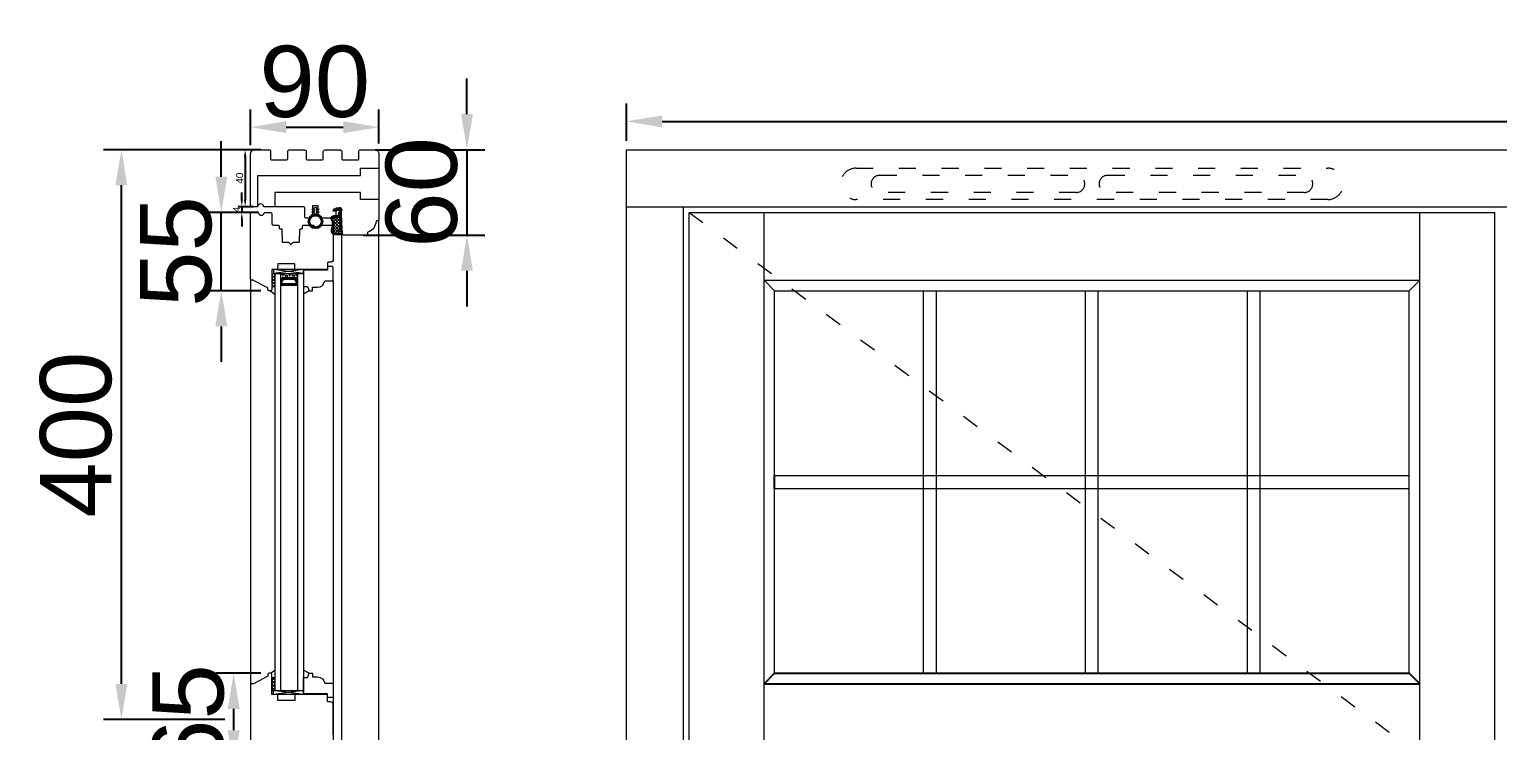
# Model space of a CAD drawing. Header units: millimetres. Extents: x 0 to 182016, y 11 to 3710.
# Drawn here: x 164599 to 165629, y 1968 to 2460 of the extents above; entities that cross this region are included whole.
import ezdxf

# ---------------------------------------------------------------- set-up
doc = ezdxf.new("R2010")
doc.units = ezdxf.units.MM
doc.linetypes.add('ACAD_ISO03W100', pattern=[30, 12, -18])
for name, color, linetype, lineweight in [('Matmenys', 10, 'Continuous', 20), ('OTHER', 251, 'Continuous', 13), ('Stakta', 7, 'Continuous', 25), ('Testinės profilio linijos', 7, 'Continuous', 5)]:
    doc.layers.add(name, color=color, linetype=linetype, lineweight=lineweight)
doc.layers.add('Stiklo paketas', color=7, linetype='Continuous')
doc.styles.get("Standard").update_dxf_attribs({"font": 'arial.ttf'})
doc.dimstyles.new('2', dxfattribs={"dimscale": 2, "dimtxt": 2.5, "dimasz": 2.5, "dimexe": 1.25, "dimexo": 0.625, "dimtad": 1, "dimtxsty": 'Standard', "dimcen": 2.5, "dimadec": 0, "dimazin": 0, "dimtfac": 1, "dimtmove": 0, "dimatfit": 3, "dimfxl": 1, "dimarcsym": 0})
doc.dimstyles.new('Padidinti matmenys', dxfattribs={"dimscale": 10, "dimtxt": 5, "dimasz": 2.5, "dimexe": 1.25, "dimexo": 0.625, "dimtad": 1, "dimdec": 1, "dimtxsty": 'Standard', "dimcen": 2.5, "dimadec": 0, "dimazin": 0, "dimtfac": 1, "dimtdec": 1, "dimtmove": 0, "dimatfit": 3, "dimfxl": 1, "dimarcsym": 0})

# ---------------------------------------------------------------- blocks, each defined once
blk = doc.blocks.new('*D1273')
at = {"color": 0, "lineweight": -2, "transparency": 16777216}
for p, q in [((165018, 2381.5), (165018, 2407.7)), ((167473, 2381.5), (167473, 2407.7)), ((165043, 2395.2), (167448, 2395.2))]:
    blk.add_line(p, q, dxfattribs=at)
at = {"color": 0, "transparency": 16777216}
for points in [[(165043, 2399.3), (165043, 2391), (165018, 2395.2)], [(167448, 2399.3), (167448, 2391), (167473, 2395.2)]]:
    blk.add_solid(points, dxfattribs=at)
at = {"layer": 'Defpoints', "color": 0, "transparency": 16777216}
for p in [(167473, 2395.2), (165018, 2375.3), (167473, 2375.3)]:
    blk.add_point(p, dxfattribs=at)
at = {"color": 0, "lineweight": 5, "transparency": 16777216, "insert": (166245.5, 2426.9), "char_height": 50, "attachment_point": 5}
blk.add_mtext('2455', dxfattribs=at)
blk = doc.blocks.new('*D1518')
at = {"layer": 'Defpoints', "color": 0, "transparency": 16777216}
for p in [(164762.8, 2375.3), (164750.4, 2335.3), (164757.3, 2335.3)]:
    blk.add_point(p, dxfattribs=at)
at = {"layer": 'Matmenys', "color": 0, "lineweight": -2, "transparency": 16777216}
for p, q in [((164761.5, 2375.3), (164747.9, 2375.3)), ((164750.4, 2370.3), (164750.4, 2340.3)), ((164756, 2335.3), (164747.9, 2335.3))]:
    blk.add_line(p, q, dxfattribs=at)
at = {"layer": 'Matmenys', "color": 0, "transparency": 16777216}
for points in [[(164749.6, 2370.3), (164751.3, 2370.3), (164750.4, 2375.3)], [(164749.6, 2340.3), (164751.3, 2340.3), (164750.4, 2335.3)]]:
    blk.add_solid(points, dxfattribs=at)
at = {"layer": 'Matmenys', "color": 0, "lineweight": 5, "transparency": 16777216, "insert": (164746.6, 2355.3), "char_height": 5, "attachment_point": 5, "rotation": 90}
blk.add_mtext('40', dxfattribs=at)
blk = doc.blocks.new('*D1519')
at = {"color": 0, "lineweight": -2, "transparency": 16777216}
for p, q in [((164906.1, 2400.3), (164906.1, 2425.3)), ((164842, 2375.3), (164918.6, 2375.3)), ((164906.1, 2375.3), (164906.1, 2315.3)), ((164833.5, 2315.3), (164918.6, 2315.3)), ((164906.1, 2290.3), (164906.1, 2265.3))]:
    blk.add_line(p, q, dxfattribs=at)
at = {"color": 0, "transparency": 16777216}
for points in [[(164902, 2400.3), (164910.3, 2400.3), (164906.1, 2375.3)], [(164902, 2290.3), (164910.3, 2290.3), (164906.1, 2315.3)]]:
    blk.add_solid(points, dxfattribs=at)
at = {"layer": 'Defpoints', "color": 0, "transparency": 16777216}
for p in [(164835.8, 2375.3), (164827.3, 2315.3), (164906.1, 2315.3)]:
    blk.add_point(p, dxfattribs=at)
at = {"color": 0, "lineweight": 5, "transparency": 16777216, "insert": (164874.4, 2345.3), "char_height": 50, "attachment_point": 5, "rotation": 90}
blk.add_mtext('60', dxfattribs=at)
blk = doc.blocks.new('*D1520')
at = {"color": 0, "lineweight": -2, "transparency": 16777216}
for p, q in [((164733.7, 2356.3), (164733.7, 2381.3)), ((164759.8, 2331.3), (164721.2, 2331.3)), ((164733.7, 2276.3), (164733.7, 2331.3)), ((164761.5, 2276.3), (164721.2, 2276.3)), ((164733.7, 2251.3), (164733.7, 2226.3))]:
    blk.add_line(p, q, dxfattribs=at)
at = {"color": 0, "transparency": 16777216}
for points in [[(164729.5, 2356.3), (164737.9, 2356.3), (164733.7, 2331.3)], [(164729.5, 2251.3), (164737.9, 2251.3), (164733.7, 2276.3)]]:
    blk.add_solid(points, dxfattribs=at)
at = {"layer": 'Defpoints', "color": 0, "transparency": 16777216}
for p in [(164733.7, 2331.3), (164766, 2331.3), (164767.8, 2276.3)]:
    blk.add_point(p, dxfattribs=at)
at = {"color": 0, "lineweight": 5, "transparency": 16777216, "insert": (164702, 2303.8), "char_height": 50, "attachment_point": 5, "rotation": 90}
blk.add_mtext('55', dxfattribs=at)
blk = doc.blocks.new('*D1521')
at = {"color": 0, "lineweight": -2, "transparency": 16777216}
for p, q in [((164754.3, 2378.5), (164754.3, 2403.6)), ((164844.3, 2379.7), (164844.3, 2403.6)), ((164779.3, 2391.1), (164819.3, 2391.1))]:
    blk.add_line(p, q, dxfattribs=at)
at = {"color": 0, "transparency": 16777216}
for points in [[(164779.3, 2395.3), (164779.3, 2386.9), (164754.3, 2391.1)], [(164819.3, 2395.3), (164819.3, 2386.9), (164844.3, 2391.1)]]:
    blk.add_solid(points, dxfattribs=at)
at = {"layer": 'Defpoints', "color": 0, "transparency": 16777216}
for p in [(164844.3, 2391.1), (164754.3, 2372.3), (164844.3, 2373.4)]:
    blk.add_point(p, dxfattribs=at)
at = {"color": 0, "lineweight": 5, "transparency": 16777216, "insert": (164799.3, 2422.9), "char_height": 50, "attachment_point": 5}
blk.add_mtext('90', dxfattribs=at)
blk = doc.blocks.new('*D1522')
at = {"layer": 'Defpoints', "color": 0, "transparency": 16777216}
for p in [(164748.1, 2331.3), (164757.3, 2335.3), (164757.5, 2331.3)]:
    blk.add_point(p, dxfattribs=at)
at = {"layer": 'Matmenys', "color": 0, "lineweight": -2, "transparency": 16777216}
for p, q in [((164748.1, 2340.3), (164748.1, 2345.3)), ((164756, 2335.3), (164745.6, 2335.3)), ((164756.3, 2331.3), (164745.6, 2331.3)), ((164748.1, 2335.3), (164748.1, 2331.3)), ((164748.1, 2326.3), (164748.1, 2321.3))]:
    blk.add_line(p, q, dxfattribs=at)
at = {"layer": 'Matmenys', "color": 0, "transparency": 16777216}
for points in [[(164747.3, 2340.3), (164748.9, 2340.3), (164748.1, 2335.3)], [(164747.3, 2326.3), (164748.9, 2326.3), (164748.1, 2331.3)]]:
    blk.add_solid(points, dxfattribs=at)
at = {"layer": 'Matmenys', "color": 0, "lineweight": 5, "transparency": 16777216, "insert": (164744.4, 2333.3), "char_height": 5, "attachment_point": 5, "rotation": 90}
blk.add_mtext('4', dxfattribs=at)
blk = doc.blocks.new('tv')
at = {"linetype": 'ACAD_ISO03W100', "lineweight": 5}
for p, q in [((29400.1, 41533.7), (29731.1, 41533.7)), ((29731.1, 41511.7), (29400.1, 41511.7))]:
    blk.add_line(p, q, dxfattribs=at)
for points in [[(29416.6, 41528.7), (29554.6, 41528.7, -1), (29554.6, 41516.7), (29416.6, 41516.7, -1)], [(29576.6, 41516.7, -1), (29576.6, 41528.7), (29714.6, 41528.7, -1), (29714.6, 41516.7)]]:
    blk.add_lwpolyline(points, format="xyb", close=True, dxfattribs=at)
for centre, start, end in [((29400.1, 41522.7), 90, 270), ((29731.1, 41522.7), 270, 90)]:
    blk.add_arc(centre, 11, start, end, dxfattribs=at)
blk = doc.blocks.new('*D2030')
at = {"color": 0, "lineweight": -2, "ltscale": 0.1, "transparency": 16777216}
for p, q in [((164761.5, 2007.8), (164729.9, 2007.8)), ((164742.4, 1967.8), (164742.4, 1982.8)), ((164761.5, 1942.8), (164729.9, 1942.8))]:
    blk.add_line(p, q, dxfattribs=at)
at = {"color": 0, "ltscale": 0.1, "transparency": 16777216}
for points in [[(164738.2, 1982.8), (164746.6, 1982.8), (164742.4, 2007.8)], [(164738.2, 1967.8), (164746.6, 1967.8), (164742.4, 1942.8)]]:
    blk.add_solid(points, dxfattribs=at)
at = {"layer": 'Defpoints', "color": 0, "ltscale": 0.1, "transparency": 16777216}
for p in [(164742.4, 2007.8), (164767.8, 2007.8), (164767.8, 1942.8)]:
    blk.add_point(p, dxfattribs=at)
at = {"color": 0, "ltscale": 0.1, "transparency": 16777216, "insert": (164710.6, 1975.3), "char_height": 50, "attachment_point": 5, "rotation": 90}
blk.add_mtext('65', dxfattribs=at)
blk = doc.blocks.new('*D1529')
at = {"color": 0, "lineweight": -2, "ltscale": 0.1, "transparency": 16777216}
for p, q in [((164750, 2375.3), (164651.1, 2375.3)), ((164663.6, 2000.3), (164663.6, 2350.3)), ((164736.2, 1975.3), (164651.1, 1975.3))]:
    blk.add_line(p, q, dxfattribs=at)
at = {"color": 0, "ltscale": 0.1, "transparency": 16777216}
for points in [[(164659.4, 2350.3), (164667.7, 2350.3), (164663.6, 2375.3)], [(164659.4, 2000.3), (164667.7, 2000.3), (164663.6, 1975.3)]]:
    blk.add_solid(points, dxfattribs=at)
at = {"layer": 'Defpoints', "color": 0, "ltscale": 0.1, "transparency": 16777216}
for p in [(164663.6, 2375.3), (164756.3, 2375.3), (164742.4, 1975.3)]:
    blk.add_point(p, dxfattribs=at)
at = {"color": 0, "ltscale": 0.1, "transparency": 16777216, "insert": (164631.8, 2175.3), "char_height": 50, "attachment_point": 5, "rotation": 90}
blk.add_mtext('400', dxfattribs=at)

msp = doc.modelspace()

# ---------------------------------------------------------------- hatches: boundary and pattern name
at = {"lineweight": 0, "ltscale": 0.5}
h = msp.add_hatch(dxfattribs=at)
h.set_pattern_fill('ANSI37', color=256, scale=0.5, style=0)
h.set_pattern_definition([(45, (164769.2814, 2291.7831), (-1.12253, 1.12253), []), (135, (164769.2814, 2291.7831), (-1.12253, -1.12253), [])])
h.paths.add_polyline_path([(164771.2814061, 2279.2831271), (164771.2814061, 2288.2831271), (164769.2814061, 2288.2831271), (164769.2814061, 2279.2831271)])
at = {"lineweight": 0}
h = msp.add_hatch(dxfattribs=at)
h.set_pattern_fill('HEX', color=256, scale=0.25, style=0)
h.set_pattern_definition([(360, (151867.8724, 20635.5542), (-7e-16, -1.374815), [0.79375, -1.5875]), (240, (151867.8724, 20635.5542), (-1.190624716, 0.6874075), [0.79375, -1.5875]), (300, (151868.6662, 20635.5542), (-1.190624716, -0.6874075), [0.79375, -1.5875])])
h.paths.add_polyline_path([(164775.280697, 2288.2831271), (164775.280697, 2283.2831271), (164777.280697, 2285.2831271), (164785.280697, 2285.2831271), (164787.280697, 2283.2831271), (164787.2814061, 2288.2831271)])
h = msp.add_hatch(dxfattribs=at)
h.set_pattern_fill('JIS_WOOD', color=256, style=0)
h.set_pattern_definition([(315, (151867.8724, 20635.55415), (-0.5, -0.5), [])])
h.paths.add_polyline_path([(164785.280697, 2285.2831271), (164777.280697, 2285.2831271), (164775.280697, 2283.2831271), (164775.280697, 2280.2831271), (164787.3172796, 2280.2653937), (164787.280697, 2283.2831271)])
h.paths.add_polyline_path([(164777.6949106, 2284.2831271), (164784.8664835, 2284.2831271), (164786.280697, 2282.8689135), (164786.280697, 2281.2831271), (164776.280697, 2281.2831271), (164776.280697, 2282.8689135)], flags=16)
at = {"lineweight": 0, "ltscale": 0.5}
h = msp.add_hatch(dxfattribs=at)
h.set_pattern_fill('ANSI37', color=256, scale=0.5, style=0)
h.set_pattern_definition([(45, (164769.2814, 951.9072), (-1.122532, 1.122532), []), (135, (164769.2814, 951.9072), (-1.122532, -1.122532), [])])
h.paths.add_polyline_path([(164771.2814065, 2004.7599074), (164771.2814065, 1995.7599074), (164769.2814065, 1995.7599074), (164769.2814065, 2004.7599074)])
at = {"layer": 'Matmenys'}
h = msp.add_hatch(dxfattribs=at)
h.set_pattern_fill('ANSI37', color=252, scale=0.5, angle=-180, style=0)
h.set_pattern_definition([(225, (9148.9853, -1098290.7894), (1.1225320151, -1.1225320151), []), (315, (9148.9853, -1098290.7894), (1.1225320151, 1.1225320151), [])])
edge = h.paths.add_edge_path()
edge.add_arc((164817.401136, 2318.7972789), 0.1, 273.5893456117, 363.5893456117, ccw=False)
edge.add_line((164817.4073965, 2318.6974751), (164815.8597107, 2318.6003919))
edge.add_arc((164815.8753619, 2318.3508823), 0.25, 93.5893456117, 273.5893456117)
edge.add_line((164815.8910132, 2318.1013727), (164817.9377181, 2318.2297584))
edge.add_arc((164817.9314576, 2318.3295622), 0.1, 273.5893456117, 363.589345619)
edge.add_line((164818.0312615, 2318.3358227), (164818.1069045, 2318.3405676))
edge.add_line((164818.1069045, 2318.3405676), (164818.2312188, 2316.3587667))
edge.add_spline(control_points=[(164818.2312188, 2316.3587667), (164818.2194165, 2316.2796082), (164818.2082409, 2316.2096166), (164818.186447, 2316.1258658), (164818.1770612, 2316.1023015), (164818.1643663, 2316.0784184), (164818.1581171, 2316.0703588), (164818.1325283, 2316.045871), (164818.1032913, 2316.0269781), (164817.9989715, 2315.9932748), (164817.9260393, 2315.9801528), (164817.6730562, 2315.9604507), (164817.4592221, 2315.970949), (164817.0167437, 2315.9902772), (164816.7974148, 2315.9947525), (164816.3775239, 2315.9958287), (164816.1744378, 2315.9927967), (164815.5842304, 2315.9800863), (164815.2161803, 2315.9669099), (164814.4629989, 2315.9671716), (164814.086249, 2315.9856679), (164813.4931446, 2316.0888542), (164813.2655736, 2316.1487483), (164812.8684724, 2316.3017839), (164812.6966847, 2316.3845333), (164812.355517, 2316.5885334), (164812.1893143, 2316.7086483), (164811.8981546, 2316.9760934), (164811.7745746, 2317.123767), (164811.6148559, 2317.4049516), (164811.5673019, 2317.5402478), (164811.507697, 2317.8415467), (164811.4969936, 2318.0051467), (164811.5107375, 2318.5897435), (164811.6054917, 2319.053659), (164811.777234, 2319.9461551), (164811.8609286, 2320.3732354), (164812.0721149, 2321.451584), (164812.205849, 2322.1096346), (164812.330775, 2323.1027365), (164812.3612689, 2323.4063376), (164812.3856043, 2324.0283813), (164812.3780636, 2324.3442853), (164812.2931792, 2324.8934936), (164812.2318406, 2325.129577), (164812.0593802, 2325.5302284), (164811.9645318, 2325.6888609), (164811.7802634, 2325.9875197), (164811.6904059, 2326.1289769), (164811.5343228, 2326.4307598), (164811.4643527, 2326.5958125), (164811.3446214, 2326.9609343), (164811.3016189, 2327.1618844), (164811.2777202, 2327.501301), (164811.290926, 2327.6432864), (164811.3509653, 2327.8385071), (164811.3877054, 2327.9038349), (164811.4962546, 2328.0305583), (164811.5683207, 2328.0897361), (164811.8324083, 2328.2468137), (164812.0735166, 2328.3283134), (164812.6239276, 2328.4449307), (164812.9321227, 2328.4814622), (164813.5283405, 2328.5347337), (164813.8158915, 2328.5539561), (164814.3463813, 2328.5973156), (164814.5946398, 2328.6194517), (164814.9994421, 2328.6556661), (164815.1568454, 2328.6697525), (164815.4807778, 2328.6978746), (164815.659095, 2328.7129107), (164815.9619621, 2328.7811957), (164816.0797841, 2328.8168307), (164816.2922629, 2328.9124274), (164816.3861777, 2328.9655744), (164816.5313714, 2329.0842151), (164816.5863896, 2329.1398373), (164816.6754815, 2329.2636045), (164816.7083609, 2329.3272316), (164816.7565291, 2329.4460956), (164816.7734103, 2329.5031727), (164816.7993542, 2329.6037531), (164816.8090718, 2329.6481487), (164816.8181078, 2329.689145)], knot_values=[0, 0, 0, 0, 0.2245066002, 0.2245066002, 0.377043448, 0.377043448, 0.5295802957, 0.5295802957, 0.8082977366, 0.8082977366, 1.0870151774, 1.0870151774, 1.6244414062, 1.6244414062, 2.161867635, 2.161867635, 2.6992938638, 2.6992938638, 3.7741463214, 3.7741463214, 5.0334406395, 5.0334406395, 5.8656302806, 5.8656302806, 6.5060139406, 6.5060139406, 7.1463976006, 7.1463976006, 7.7996240151, 7.7996240151, 8.3563201169, 8.3563201169, 8.9130162187, 8.9130162187, 10.239934143, 10.239934143, 11.5668520673, 11.5668520673, 13.5970761059, 13.5970761059, 14.4582175179, 14.4582175179, 15.3193589298, 15.3193589298, 15.9856015553, 15.9856015553, 16.5061017172, 16.5061017172, 17.0266018791, 17.0266018791, 17.547102041, 17.547102041, 18.1672448488, 18.1672448488, 18.7176261004, 18.7176261004, 19.1465766047, 19.1465766047, 19.5755271091, 19.5755271091, 20.3898249977, 20.3898249977, 21.2041228863, 21.2041228863, 21.9655448497, 21.9655448497, 22.7269668131, 22.7269668131, 23.2229068178, 23.2229068178, 23.7188468224, 23.7188468224, 24.0184411081, 24.0184411081, 24.2549295987, 24.2549295987, 24.4119994701, 24.4119994701, 24.5501072405, 24.5501072405, 24.6882150108, 24.6882150108, 24.8099116426, 24.8099116426, 24.8099116426, 24.8099116426], degree=3, periodic=0)
edge.add_line((164816.8181078, 2329.689145), (164817.5009398, 2318.8035394))

# ---------------------------------------------------------------- linework, layer by layer
at = {"lineweight": 5}
for p, q in [((165017.9750571, 2375.2831275), (167472.963978, 2375.2831275)), ((165017.9750571, 1360.6025068), (165017.9750571, 2375.2831275)), ((165017.9750571, 2335.2831271), (167472.963978, 2335.2831271)), ((165057.9750571, 1360.6025068), (165057.9750571, 2335.2831271)), ((165061.9750571, 2331.2831271), (165627.4722876, 2331.2831271)), ((165061.9750571, 1368.0526783), (165061.9750571, 2331.2831271)), ((165114.6579631, 1368.0526783), (165114.6579631, 2331.2831271)), ((165574.7893819, 1368.0526783), (165574.7893819, 2331.2831271)), ((165627.4722876, 1368.0526783), (165627.4722876, 2331.2831271)), ((165114.6579631, 2283.6002214), (165574.7893819, 2283.6002214)), ((165121.9750575, 2276.2831271), (165114.6579631, 2283.6002214)), ((165567.4722876, 2276.2831271), (165574.7893819, 2283.6002214)), ((165121.9750575, 2276.2831271), (165567.4722876, 2276.2831271)), ((165121.9750575, 2007.7599074), (165121.9750575, 2276.2831271)), ((165226.6000575, 2007.7599074), (165226.6000575, 2276.2831271)), ((165235.6000575, 2007.7599074), (165235.6000575, 2276.2831271)), ((165340.2250575, 2007.7599074), (165340.2250575, 2276.2831271)), ((165349.2250575, 2007.7599074), (165349.2250575, 2276.2831271)), ((165453.8500575, 2007.7599074), (165453.8500575, 2276.2831271)), ((165462.8500575, 2007.7599074), (165462.8500575, 2276.2831271)), ((165567.4722876, 2007.7599074), (165567.4722876, 2276.2831271)), ((165121.9750575, 2146.5215172), (165567.4722876, 2146.5215172)), ((165121.9750575, 2137.5215172), (165567.4722876, 2137.5215172))]:
    msp.add_line(p, q, dxfattribs=at)
for p, q in [((164816.5387411, 2334.1427669), (164812.1916506, 2333.1593204)), ((164812.1916506, 2333.1593204), (164812.4123054, 2332.1839685)), ((164815.6323119, 2332.9124337), (164812.4123054, 2332.1839685)), ((164816.5704477, 2333.6373045), (164815.5219845, 2333.4001097)), ((164815.5219845, 2333.4001097), (164815.6323119, 2332.9124337)), ((164817.0285213, 2334.3213553), (164816.5295021, 2334.2900529)), ((164816.5295021, 2334.2900529), (164816.5387411, 2334.1427669)), ((164816.5704477, 2333.6373045), (164817.5009398, 2318.8035394)), ((164818.094986, 2333.291014), (164817.0285213, 2334.3213553)), ((164817.0741414, 2333.5940866), (164818.0312615, 2318.3358227)), ((164818.141884, 2332.5433734), (164817.0741414, 2333.5940866)), ((164818.094986, 2333.291014), (164818.141884, 2332.5433734)), ((164817.4073965, 2318.6974751), (164815.8597107, 2318.6003919)), ((164817.9377181, 2318.2297584), (164815.8910132, 2318.1013727)), ((164818.0312615, 2318.3358227), (164818.1069045, 2318.3405676))]:
    msp.add_line(p, q)
at = {"color": 1}
for p, q in [((164816.5251396, 2329.7537178), (164816.41471, 2331.5141691)), ((164818.2312188, 2316.3587667), (164817.2755615, 2331.5937115)), ((164818.5279389, 2316.3145265), (164817.5666442, 2331.6393419))]:
    msp.add_line(p, q, dxfattribs=at)
at = {"linetype": 'ACAD_ISO03W100', "lineweight": 5}
msp.add_line((165061.9750571, 2331.2831271), (165627.4722876, 1911.3929887), dxfattribs=at)
at = {"lineweight": 0}
for p, q in [((164791.280697, 2288.2831271), (164770.280697, 2291.2831271)), ((164791.280697, 2291.2831271), (164770.280697, 2288.2831271)), ((164769.2814061, 2279.2831271), (164771.2814061, 2279.2831271)), ((164768.2814061, 2276.2831271), (164771.2814061, 2273.996462)), ((164795.2814061, 2276.2831271), (164791.2814061, 2273.996462)), ((164768.2814065, 2007.7599074), (164771.2814065, 2010.0465725)), ((164795.2814065, 2007.7599074), (164791.2814065, 2010.0465725)), ((164769.2814065, 2004.7599074), (164771.2814065, 2004.7599074)), ((164769.2814065, 1995.7599074), (164772.2814065, 1995.7599074)), ((164791.2806975, 1995.7599074), (164770.2806975, 1992.7599074)), ((164791.2806975, 1992.7599074), (164770.2806975, 1995.7599074))]:
    msp.add_line(p, q, dxfattribs=at)
at = {"lineweight": 9}
for p, q in [((164771.2814061, 2288.283042), (164771.2814061, 1995.7599074)), ((164775.2814061, 2288.283042), (164775.2814061, 1995.7599074)), ((164787.2814061, 2288.283042), (164787.2814061, 1995.7599074)), ((164791.2814061, 2288.283042), (164791.2814061, 1995.7599074)), ((164812.2814061, 2283.2831271), (164812.2814061, 1416.0526783))]:
    msp.add_line(p, q, dxfattribs=at)
at = {"ltscale": 0.1}
for p, q in [((165121.9750575, 2137.5215172), (165121.9750575, 2146.5215172)), ((165114.6579631, 2000.4428131), (165574.7893819, 2000.4428131)), ((165121.9750575, 2007.7599074), (165567.4722876, 2007.7599074))]:
    msp.add_line(p, q, dxfattribs=at)
at = {"lineweight": 5}
msp.add_lwpolyline([(164759.2899691, 2335.2831271), (164759.2899691, 2357.2831271), (164831.2901711, 2357.2831271), (164831.2901711, 2362.2831271), (164844.2901711, 2362.2831271), (164844.2901711, 2340.2831271), (164831.2901711, 2340.2831271), (164831.2901711, 2345.2831271), (164771.2899691, 2345.2831271), (164771.2899691, 2335.2831271)], dxfattribs=at)
at = {"lineweight": 0}
for points in [[(164791.280697, 2291.2831271), (164770.280697, 2291.2831271), (164770.280697, 2288.2831271), (164791.280697, 2288.2831271)], [(164785.280697, 2285.2831271), (164777.280697, 2285.2831271), (164775.280697, 2283.2831271), (164775.280697, 2280.2831271), (164787.280697, 2280.2831271), (164787.280697, 2283.2831271)], [(164784.8664835, 2284.2831271), (164777.6949106, 2284.2831271), (164776.280697, 2282.8689135), (164776.280697, 2281.2831271), (164786.280697, 2281.2831271), (164786.280697, 2282.8689135)], [(164791.2806975, 1992.7599074), (164770.2806975, 1992.7599074), (164770.2806975, 1995.7599074), (164791.2806975, 1995.7599074)]]:
    msp.add_lwpolyline(points, close=True, dxfattribs=at)
for points in [[(164806.2814061, 2283.2831271), (164812.2814061, 2283.2831271), (164812.2814061, 2292.2831271, 0.4142135624), (164811.2814061, 2293.2831271), (164808.2814061, 2293.2831271), (164808.2814061, 2290.7831271), (164791.2814061, 2290.7831271), (164791.2814061, 2279.2831271), (164794.2814061, 2279.2831271), (164795.2814061, 2276.2831271), (164797.7814061, 2276.2831271), (164797.7814061, 2278.7831271), (164801.3064689, 2278.7831271, 0.3851703882), (164806.2814061, 2283.2831271)], [(164806.2814065, 2000.7599074), (164812.2814065, 2000.7599074), (164812.2814065, 1991.7599074, -0.4142135624), (164811.2814065, 1990.7599074), (164808.2814065, 1990.7599074), (164808.2814065, 1993.2599074), (164791.2814065, 1993.2599074), (164791.2814065, 2004.7599074), (164794.2814065, 2004.7599074), (164795.2814065, 2007.7599074), (164797.7814065, 2007.7599074), (164797.7814065, 2005.2599074), (164801.3064693, 2005.2599074, -0.3851703882), (164806.2814065, 2000.7599074)]]:
    msp.add_lwpolyline(points, format="xyb", dxfattribs=at)
at = {"ltscale": 0.1}
for points in [[(165114.6579631, 2000.4428131), (165121.9750575, 2007.7599074)], [(165567.4722876, 2007.7599074), (165574.7893819, 2000.4428131)]]:
    msp.add_lwpolyline(points, dxfattribs=at)
at = {"color": 18, "linetype": 'ByBlock', "true_color": 0x000000}
for radius in [4.85, 4.25]:
    msp.add_circle((164799.7803406, 2324.9570543), radius, dxfattribs=at)
for centre, radius, start, end in [((164815.8753619, 2318.3508823), 0.25, 93.5893456108, 273.5893456108), ((164817.401136, 2318.7972789), 0.1, 273.5893456108, 3.5893456092), ((164817.9314576, 2318.3295622), 0.1, 273.5893456108, 3.5893456092)]:
    msp.add_arc(centre, radius, start, end)
at = {"color": 1}
msp.add_spline([(164818.5279389, 2316.3145265), (164818.4374422, 2315.9530261), (164817.1635837, 2315.6834853), (164812.4712107, 2316.1718746), (164811.3812044, 2317.2150724), (164811.362588, 2319.3785442), (164811.6929619, 2321.076584), (164812.0398783, 2323.2420249), (164811.8404495, 2325.2787466), (164811.3642805, 2326.1069913), (164811.0840172, 2327.9615315), (164813.7961957, 2328.8539774), (164815.2750713, 2328.9811449), (164815.9623392, 2329.0991163), (164816.4042245, 2329.401322), (164816.5251396, 2329.7537178)], degree=3, dxfattribs=at)
msp.add_open_spline([(164818.2312188, 2316.3587667), (164818.2194165, 2316.2796082), (164818.2082409, 2316.2096166), (164818.186447, 2316.1258658), (164818.1770612, 2316.1023015), (164818.1643663, 2316.0784184), (164818.1581171, 2316.0703588), (164818.1325283, 2316.045871), (164818.1032913, 2316.0269781), (164817.9989715, 2315.9932748), (164817.9260393, 2315.9801528), (164817.6730562, 2315.9604507), (164817.4592221, 2315.970949), (164817.0167437, 2315.9902772), (164816.7974148, 2315.9947525), (164816.3775239, 2315.9958287), (164816.1744378, 2315.9927967), (164815.5842304, 2315.9800863), (164815.2161803, 2315.9669099), (164814.4629989, 2315.9671716), (164814.086249, 2315.9856679), (164813.4931446, 2316.0888542), (164813.2655736, 2316.1487483), (164812.8684724, 2316.3017839), (164812.6966847, 2316.3845333), (164812.355517, 2316.5885334), (164812.1893143, 2316.7086483), (164811.8981546, 2316.9760934), (164811.7745746, 2317.123767), (164811.6148559, 2317.4049516), (164811.5673019, 2317.5402478), (164811.507697, 2317.8415467), (164811.4969936, 2318.0051467), (164811.5107375, 2318.5897435), (164811.6054917, 2319.053659), (164811.777234, 2319.9461551), (164811.8609286, 2320.3732354), (164812.0721149, 2321.451584), (164812.205849, 2322.1096346), (164812.330775, 2323.1027365), (164812.3612689, 2323.4063376), (164812.3856043, 2324.0283813), (164812.3780636, 2324.3442853), (164812.2931792, 2324.8934936), (164812.2318406, 2325.129577), (164812.0593802, 2325.5302284), (164811.9645318, 2325.6888609), (164811.7802634, 2325.9875197), (164811.6904059, 2326.1289769), (164811.5343228, 2326.4307598), (164811.4643527, 2326.5958125), (164811.3446214, 2326.9609343), (164811.3016189, 2327.1618844), (164811.2777202, 2327.501301), (164811.290926, 2327.6432864), (164811.3509653, 2327.8385071), (164811.3877054, 2327.9038349), (164811.4962546, 2328.0305583), (164811.5683207, 2328.0897361), (164811.8324083, 2328.2468137), (164812.0735166, 2328.3283134), (164812.6239276, 2328.4449307), (164812.9321227, 2328.4814622), (164813.5283405, 2328.5347337), (164813.8158915, 2328.5539561), (164814.3463813, 2328.5973156), (164814.5946398, 2328.6194517), (164814.9994421, 2328.6556661), (164815.1568454, 2328.6697525), (164815.4807778, 2328.6978746), (164815.659095, 2328.7129107), (164815.9619621, 2328.7811957), (164816.0797841, 2328.8168307), (164816.2922629, 2328.9124274), (164816.3861777, 2328.9655744), (164816.5313714, 2329.0842151), (164816.5863896, 2329.1398373), (164816.6754815, 2329.2636045), (164816.7083609, 2329.3272316), (164816.7565291, 2329.4460956), (164816.7734103, 2329.5031727), (164816.7993542, 2329.6037531), (164816.8090718, 2329.6481487), (164816.8181078, 2329.689145)], degree=3, knots=[0, 0, 0, 0, 0.2245066002, 0.2245066002, 0.377043448, 0.377043448, 0.5295802957, 0.5295802957, 0.8082977366, 0.8082977366, 1.0870151774, 1.0870151774, 1.6244414062, 1.6244414062, 2.161867635, 2.161867635, 2.6992938638, 2.6992938638, 3.7741463214, 3.7741463214, 5.0334406395, 5.0334406395, 5.8656302806, 5.8656302806, 6.5060139406, 6.5060139406, 7.1463976006, 7.1463976006, 7.7996240151, 7.7996240151, 8.3563201169, 8.3563201169, 8.9130162187, 8.9130162187, 10.239934143, 10.239934143, 11.5668520673, 11.5668520673, 13.5970761059, 13.5970761059, 14.4582175179, 14.4582175179, 15.3193589298, 15.3193589298, 15.9856015553, 15.9856015553, 16.5061017172, 16.5061017172, 17.0266018791, 17.0266018791, 17.547102041, 17.547102041, 18.1672448488, 18.1672448488, 18.7176261004, 18.7176261004, 19.1465766047, 19.1465766047, 19.5755271091, 19.5755271091, 20.3898249977, 20.3898249977, 21.2041228863, 21.2041228863, 21.9655448497, 21.9655448497, 22.7269668131, 22.7269668131, 23.2229068178, 23.2229068178, 23.7188468224, 23.7188468224, 24.0184411081, 24.0184411081, 24.2549295987, 24.2549295987, 24.4119994701, 24.4119994701, 24.5501072405, 24.5501072405, 24.6882150108, 24.6882150108, 24.8099116426, 24.8099116426, 24.8099116426, 24.8099116426], dxfattribs=at)
at = {"layer": 'OTHER'}
msp.add_lwpolyline([(164799.1703144, 2329.7602641), (164799.1703144, 2331.1761729), (164797.5250331, 2331.1761729), (164797.5250331, 2331.7018551), (164799.1703144, 2332.4451961), (164799.1703144, 2333.2378157), (164797.5250331, 2333.2378157), (164797.5250331, 2333.4567065), (164799.7803406, 2334.9595878), (164802.0356481, 2333.4567065), (164802.0356481, 2333.2378157), (164800.3903668, 2333.2378157), (164800.3903668, 2332.4451961), (164802.0356481, 2331.7018551), (164802.0356481, 2331.1761729), (164800.3903668, 2331.1761729), (164800.3903668, 2329.7602641)], dxfattribs=at)
at = {"layer": 'Stakta', "color": 18, "lineweight": 5, "true_color": 0x000000}
for points in [[(164804.5935126, 2327.2831271, -0.2720281141), (164804.1567483, 2327.5397406, 0.164173551), (164801.7891055, 2329.6884518), (164801.7891055, 2335.7831271), (164797.7891055, 2335.7831271), (164797.7891055, 2329.6884518, 0.164173551), (164795.4214628, 2327.5397406, -0.2720281141), (164794.9846985, 2327.2831271), (164793.3512972, 2327.2831271, -0.4116598905), (164792.3513353, 2328.2744006), (164792.2988218, 2334.2918536, 0.4116598905), (164791.2988599, 2335.2831271), (164763.7396608, 2335.2831271, -0.3563939587), (164763.2497629, 2335.6831271, 0.8164965809), (164759.3305793, 2335.6831271, -0.3563939587), (164758.8406813, 2335.2831271), (164755.7901711, 2335.2831271, -0.4142135624), (164754.2901711, 2336.7831271), (164754.2901711, 2372.2831275, -0.4142135624), (164757.2901711, 2375.2831275), (164767.2901711, 2375.2831275, -0.4142135624), (164768.2901711, 2374.2831275), (164768.2901711, 2368.7831275, 0.4142135624), (164768.7901711, 2368.2831275), (164779.7901711, 2368.2831275, 0.4142135624), (164780.2901711, 2368.7831275), (164780.2901711, 2374.0831275, -0.4142135624), (164781.2901711, 2375.0831275), (164792.2901711, 2375.0831275, -0.4142135624), (164793.2901711, 2374.0831275), (164793.2901711, 2368.7831275, 0.4142135624), (164793.7901711, 2368.2831275), (164804.7901711, 2368.2831275, 0.4142135624), (164805.2901711, 2368.7831275), (164805.2901711, 2374.0831275, -0.4142135624), (164806.2901711, 2375.0831275), (164817.2901711, 2375.0831275, -0.4142135624), (164818.2901711, 2374.0831275), (164818.2901711, 2368.7831275, 0.4142135624), (164818.7901711, 2368.2831275), (164829.7901711, 2368.2831275, 0.4142135624), (164830.2901711, 2368.7831275), (164830.2901711, 2374.2831275, -0.4142135624), (164831.2901711, 2375.2831275), (164841.2901711, 2375.2831275, -0.4142135624), (164844.2901711, 2372.2831275), (164844.2901711, 2326.2831271, -0.4142135624), (164843.2901711, 2325.2831271), (164842.5808444, 2325.2831271, 0.4001549105), (164842.2811934, 2324.9975925, -0.3090857966), (164836.4929101, 2317.3482818, 0.3199404334), (164836.2882802, 2317.0664587), (164836.2813681, 2316.2744006, -0.4116598905), (164835.2814061, 2315.2831271), (164819.3862047, 2315.2831271, -0.4116598905), (164818.3862428, 2316.2744006), (164818.2988218, 2326.2918536, 0.2023892741), (164817.9901711, 2327.0056842), (164817.9901711, 2334.2831271), (164813.9901711, 2334.2831271), (164813.9901711, 2327.2831271)], [(164774.6711128, 2319.7831271), (164775.7242344, 2319.7831271, -0.4091108014), (164776.2241582, 2319.2918533), (164776.376261, 2310.5778914, 0.4091108014), (164776.6762153, 2310.2831271), (164780.7000353, 2310.2831271, -0.1989123674), (164781.0535887, 2310.1366805), (164782.3192741, 2308.8709951, 0.4142135624), (164782.7435382, 2308.8709951), (164784.0092236, 2310.1366805, -0.1989123674), (164784.362777, 2310.2831271), (164788.386597, 2310.2831271, 0.4091108014), (164788.6865513, 2310.5778914), (164788.838654, 2319.2918533, -0.4091108014), (164789.3385779, 2319.7831271), (164790.3916995, 2319.7831271, 0.4040262259), (164790.6915168, 2320.0726573), (164790.751857, 2321.8005769, -0.4040262258), (164791.2515524, 2322.2831271), (164798.3319164, 2322.2831271, -0.3563939587), (164798.8218143, 2321.8831271, 0.8164965809), (164802.7409979, 2321.8831271, -0.3563939587), (164803.2308959, 2322.2831271), (164811.2814061, 2322.2831271, -0.4142135624), (164812.2814061, 2321.2831271), (164812.2814061, 2298.2831271, -0.4142135624), (164810.2814061, 2296.2831271), (164808.5787995, 2296.2831271, 0.4116598905), (164808.2788109, 2295.9857451), (164808.2420972, 2291.7787638, -0.4116598905), (164807.7421162, 2291.2831271), (164785.8119692, 2291.2831271, -0.4116598905), (164785.3119883, 2291.7787638), (164785.2840014, 2294.9857451, 0.4116598905), (164784.9840128, 2295.2831271), (164773.5787995, 2295.2831271, 0.4116598905), (164773.2788109, 2294.9857451), (164773.250824, 2291.7787638, -0.4116598905), (164772.7508431, 2291.2831271), (164769.2814061, 2291.2831271), (164769.2814061, 2277.2831271, -0.4142135624), (164768.2814061, 2276.2831271), (164767.2901711, 2276.2831271, -0.4116598905), (164766.2902092, 2277.2744006), (164766.2814061, 2278.2831271), (164756.3914779, 2283.5416952, 0.1227845609), (164756.1567421, 2283.6002214), (164755.2814061, 2283.6002214, -0.4142135624), (164754.2814061, 2284.6002214), (164754.2814061, 2330.2831271, -0.4142135624), (164755.2814061, 2331.2831271), (164759.3319164, 2331.2831271, -0.3563939587), (164759.8218143, 2330.8831271, 0.8164965809), (164763.7409979, 2330.8831271, -0.3563939587), (164764.2308959, 2331.2831271), (164768.2115531, 2331.2831271, -0.4116598905), (164769.211515, 2330.2918536), (164769.2727554, 2323.2744006, 0.4116598905), (164770.2727173, 2322.2831271), (164773.8112428, 2322.2831271, -0.4040361542), (164774.3109552, 2321.8005769), (164774.3712955, 2320.0726573, 0.4040262258)]]:
    msp.add_lwpolyline(points, format="xyb", close=True, dxfattribs=at)
at = {"layer": 'Stiklo paketas', "lineweight": 5}
msp.add_lwpolyline([(164812.2814065, 1964.7599074), (164812.2814065, 1985.7599074, 0.4142135624), (164810.2814065, 1987.7599074), (164808.5787999, 1987.7599074, -0.4116598905), (164808.2788113, 1988.0572894), (164808.2420975, 1992.2642707, 0.4116598905), (164807.7421165, 1992.7599074), (164785.2814065, 1992.7599074), (164785.2814065, 1988.7599074), (164773.2814065, 1988.7599074), (164773.2814065, 1992.7599074), (164769.2814065, 1992.7599074), (164769.2814065, 2006.7599074, 0.4142135624), (164768.2814065, 2007.7599074), (164767.2814065, 2007.7599074, 0.4142135624), (164766.2814065, 2006.7599074), (164766.2814065, 2005.7599074), (164756.2814065, 2000.4428131), (164755.2814065, 2000.4428131, 0.4142135624), (164754.2814065, 1999.4428131), (164754.2814065, 1951.7412812, 0.2773245441)], format="xyb", dxfattribs=at)
at = {"layer": 'Testinės profilio linijos', "lineweight": 5}
for p, q in [((164818.2814061, 1374.1211412), (164818.2814061, 2326.4691455)), ((164844.2814063, 1374.2520731), (164844.2814051, 2326.1510094)), ((164754.2814067, 2284.5991517), (164754.2814061, 1414.0713045))]:
    msp.add_line(p, q, dxfattribs=at)

# ---------------------------------------------------------------- block references
at = {"color": 1}
msp.add_blockref('tv', (135779.1408403, -39171.3997161), dxfattribs=at)

# ---------------------------------------------------------------- dimensions: what is measured, and where the dimension line sits
at = {"color": 1, "lineweight": 5}
dim = msp.add_linear_dim(base=(164844.2901711, 2391.1146471), p1=(164754.2901711, 2372.2831275), p2=(164844.2901711, 2373.4344381), dimstyle='Padidinti matmenys', dxfattribs=at)
dim.commit()
dim.dimension.update_dxf_attribs({"geometry": '*D1521', "text_midpoint": (164799.2901711, 2391.1146471), "dimtype": 160})
dim = msp.add_linear_dim(base=(167472.963978, 2395.1691169), p1=(165017.9750571, 2375.2831275), p2=(167472.963978, 2375.2831275), dimstyle='Padidinti matmenys', dxfattribs=at)
dim.commit()
dim.dimension.update_dxf_attribs({"geometry": '*D1273', "text_midpoint": (166245.4695175, 2426.9477663)})
for base, p1, p2, picture, middle in [((164906.14939, 2315.2831271), (164835.7814061, 2375.2831271), (164827.2814061, 2315.2831271), '*D1519', (164906.14939, 2345.2831271)), ((164733.7099026, 2331.2831271), (164767.7814061, 2276.2831271), (164766.0314061, 2331.2831271), '*D1520', (164733.7099026, 2303.7831271))]:
    dim = msp.add_linear_dim(base=base, p1=p1, p2=p2, angle=90, dimstyle='Padidinti matmenys', dxfattribs=at)
    dim.commit()
    dim.dimension.update_dxf_attribs({"geometry": picture, "text_midpoint": middle, "dimtype": 160})
at = {"color": 1, "ltscale": 0.1}
dim = msp.add_linear_dim(base=(164663.5819198, 2375.2831271), p1=(164742.4060443, 1975.2599074), p2=(164756.2901711, 2375.2831271), angle=90, dimstyle='Padidinti matmenys', dxfattribs=at)
dim.commit()
dim.dimension.update_dxf_attribs({"geometry": '*D1529', "text_midpoint": (164631.8032704, 2175.2715172)})
dim = msp.add_linear_dim(base=(164742.4060443, 2007.7599074), p1=(164767.785789, 1942.7599074), p2=(164767.7814065, 2007.7599074), angle=90, dimstyle='Padidinti matmenys', dxfattribs=at)
dim.commit()
dim.dimension.update_dxf_attribs({"geometry": '*D2030', "text_midpoint": (164742.4060443, 1975.2599074), "dimtype": 160})
at = {"layer": 'Matmenys', "lineweight": 5}
for base, p1, p2, picture, middle in [((164750.4222118, 2335.2831271), (164762.7814061, 2375.2831271), (164757.2814061, 2335.2831271), '*D1518', (164750.4222118, 2355.2831271)), ((164748.1090141, 2331.2831271), (164757.2814061, 2335.2831271), (164757.5314061, 2331.2831271), '*D1522', (164748.1090141, 2333.2831271))]:
    dim = msp.add_linear_dim(base=base, p1=p1, p2=p2, angle=90, dimstyle='2', dxfattribs=at)
    dim.commit()
    dim.dimension.update_dxf_attribs({"geometry": picture, "text_midpoint": middle, "dimtype": 160})

doc.saveas('drawing.dxf')
